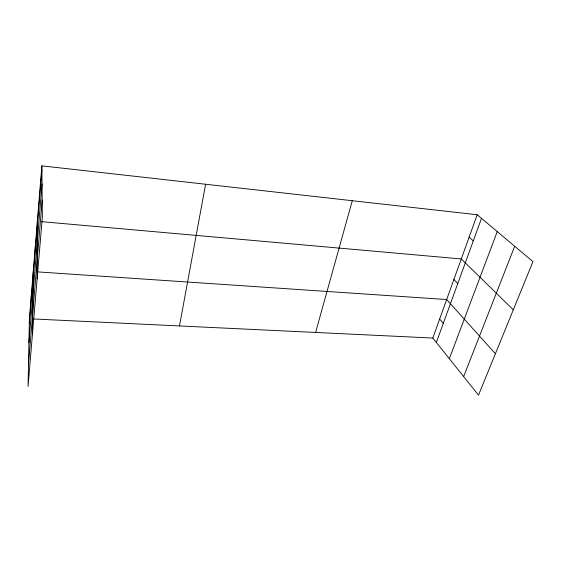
<?xml version="1.0" encoding="UTF-8"?>
<svg xmlns="http://www.w3.org/2000/svg" width="561" height="561" viewBox="0 0 561 561"><rect width="100%" height="100%" fill="white"/><g stroke="black" fill="none" stroke-linecap="round" stroke-linejoin="round"><path stroke-width="0.84" d="M37.117 279.034L37.349 221.293M35.224 251.426L35.259 246.854M32.419 334.672L33.246 271.594M31.206 300.521L31.29 295.556M41.865 165.853L29.396 318.774L28.05 386.361L42.355 217.086L41.865 165.853L477.208 214.737L532.95 261.615L478.519 395.147L432.797 338.045L33.653 318.978M29.298 323.914L41.9 169.695M28.92 342.862L42.04 183.938M28.499 364.026L42.187 199.982M179.478 325.948L205.599 184.239M315.598 332.449L352.287 200.712M432.797 338.045L477.208 214.737M436.346 342.483L481.499 218.341M449.34 358.71L497.249 231.595M463.645 376.571L514.696 246.265M37.489 271.882L446.661 299.539L495.398 353.732M41.591 221.665L461.282 258.944L513.308 309.791M469.136 237.156L473.288 240.928M453.877 279.511L457.769 283.586M439.635 319.048L443.302 323.367M39.565 194.057L39.579 198.159"/></g></svg>
